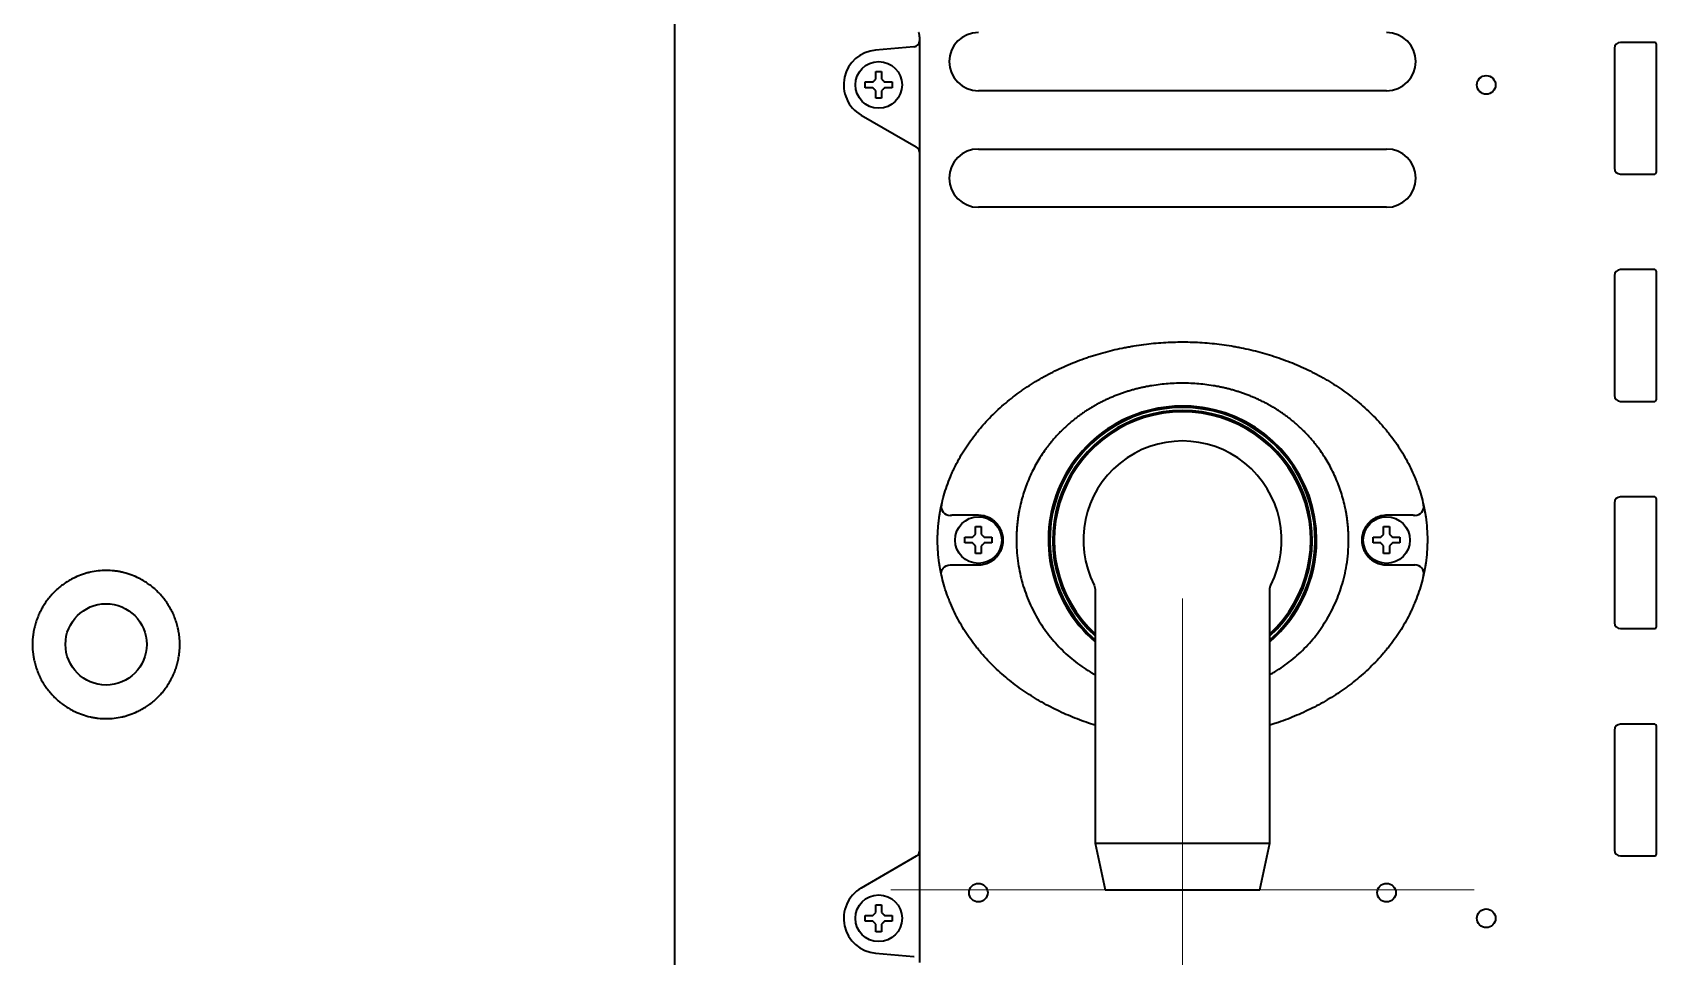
# Model space of a CAD drawing. Extents: x 6336 to 10269, y -393 to 2899.
# Drawn here: x 8605.8 to 8884.4, y 2510.2 to 2668.7 of the extents above; entities that cross this region are included whole.
import ezdxf

# ---------------------------------------------------------------- set-up
doc = ezdxf.new("R2010")
doc.units = 0
doc.header["$LTSCALE"] = 5
doc.layers.get('0').update_dxf_attribs({"linetype": 'CONTINUOUS', "lineweight": 0})
doc.layers.add('1', color=7, linetype='CONTINUOUS', true_color=0xffffff)

msp = doc.modelspace()

# ---------------------------------------------------------------- linework, layer by layer
at = {"color": 6}
for p, q in [((8803.07, 2571.63), (8803.07, 2471.63)), ((8753.07, 2521.63), (8853.07, 2521.63))]:
    msp.add_line(p, q, dxfattribs=at)
at = {"layer": '1', "color": 7, "linetype": 'Continuous', "lineweight": 35}
for p, q in [((8715.97, 2684.06), (8715.97, 2424.44)), ((8756.99, 2666.28), (8750.45, 2665.7)), ((8757.06, 2666.28), (8756.99, 2666.28)), ((8757.97, 2667.96), (8757.97, 2667.28)), ((8757.97, 2667.28), (8757.97, 2665.27)), ((8877.17, 2666.03), (8877.17, 2645.43)), ((8884.07, 2667.03), (8878.17, 2667.03)), ((8884.37, 2644.73), (8884.37, 2666.73)), ((8757.97, 2665.27), (8757.97, 2650.47)), ((8748.67, 2659.73), (8748.67, 2660.23)), ((8753.27, 2660.23), (8753.27, 2659.73)), ((8748.67, 2659.23), (8748.67, 2659.73)), ((8753.27, 2659.73), (8753.27, 2659.23)), ((8838.07, 2658.73), (8768.07, 2658.73)), ((8747.97, 2654.53), (8757.4, 2649.09)), ((8757.4, 2649.09), (8757.47, 2649.05)), ((8757.97, 2650.47), (8757.97, 2648.18)), ((8757.97, 2648.18), (8757.97, 2528.27)), ((8768.07, 2648.73), (8838.07, 2648.73)), ((8878.17, 2644.43), (8884.07, 2644.43)), ((8838.07, 2638.73), (8768.07, 2638.73)), ((8877.17, 2627.03), (8877.17, 2606.43)), ((8884.07, 2628.03), (8878.17, 2628.03)), ((8884.37, 2605.73), (8884.37, 2627.73)), ((8878.17, 2605.43), (8884.07, 2605.43)), ((8877.17, 2588.03), (8877.17, 2567.43)), ((8884.07, 2589.03), (8878.17, 2589.03)), ((8884.37, 2566.73), (8884.37, 2588.73)), ((8765.77, 2581.63), (8765.77, 2582.13)), ((8770.37, 2582.13), (8770.37, 2581.63)), ((8835.77, 2581.63), (8835.77, 2582.13)), ((8840.37, 2582.13), (8840.37, 2581.63)), ((8765.77, 2581.13), (8765.77, 2581.63)), ((8770.37, 2581.63), (8770.37, 2581.13)), ((8835.77, 2581.13), (8835.77, 2581.63)), ((8840.37, 2581.63), (8840.37, 2581.13)), ((8787.94, 2573.88), (8788.07, 2573.19)), ((8818.23, 2573.94), (8818.21, 2573.88)), ((8788.07, 2573.19), (8788.07, 2529.63)), ((8818.07, 2529.63), (8818.07, 2573.26)), ((8878.17, 2566.43), (8884.07, 2566.43)), ((8877.17, 2549.03), (8877.17, 2528.43)), ((8884.07, 2550.03), (8878.17, 2550.03)), ((8884.37, 2527.73), (8884.37, 2549.73)), ((8788.07, 2529.63), (8789.82, 2521.63)), ((8788.07, 2529.63), (8803.07, 2529.63)), ((8803.07, 2529.63), (8818.07, 2529.63)), ((8816.32, 2521.63), (8818.07, 2529.63)), ((8757.4, 2527.37), (8747.97, 2521.92)), ((8757.47, 2527.41), (8757.4, 2527.37)), ((8757.97, 2528.27), (8757.97, 2525.98)), ((8878.17, 2527.43), (8884.07, 2527.43)), ((8757.97, 2525.98), (8757.97, 2511.18)), ((8789.82, 2521.63), (8803.07, 2521.63)), ((8803.07, 2521.63), (8816.32, 2521.63)), ((8748.67, 2516.73), (8748.67, 2517.23)), ((8748.67, 2516.23), (8748.67, 2516.73)), ((8753.27, 2517.23), (8753.27, 2516.73)), ((8753.27, 2516.73), (8753.27, 2516.23)), ((8750.45, 2510.75), (8756.99, 2510.18)), ((8756.99, 2510.18), (8757.06, 2510.17)), ((8757.97, 2511.18), (8757.97, 2509.17))]:
    msp.add_line(p, q, dxfattribs=at)
for centre, radius in [((8750.97, 2659.73), 4), ((8855.17, 2659.73), 1.6), ((8768.07, 2581.63), 4), ((8838.07, 2581.63), 4), ((8618.47, 2563.73), 6.97), ((8750.97, 2516.73), 4), ((8768.07, 2521.13), 1.6), ((8838.07, 2521.13), 1.6), ((8855.17, 2516.73), 1.6)]:
    msp.add_circle(centre, radius, dxfattribs=at)
for centre, radius, start, end in [((8768.07, 2663.73), 5, 90, 270), ((8838.07, 2663.73), 5, 270, 90), ((8750.97, 2659.73), 6, 95, 240), ((8756.97, 2667.28), 1, 275, 0), ((8878.17, 2666.03), 1, 90, 180), ((8884.07, 2666.73), 0.3, 0, 90), ((8756.97, 2648.18), 1, 0, 60), ((8768.07, 2643.73), 5, 90, 270), ((8838.07, 2643.73), 5, 270, 90), ((8878.17, 2645.43), 1, 180, 270), ((8884.07, 2644.73), 0.3, 270, 0), ((8878.17, 2627.03), 1, 90, 180), ((8884.07, 2627.73), 0.3, 0, 90), ((8803.07, 2581.63), 23, 0, 229.2919), ((8803.07, 2581.63), 22.75, 311.2537, 228.7462), ((8878.17, 2606.43), 1, 180, 270), ((8884.07, 2605.73), 0.3, 270, 0), ((8803.07, 2581.63), 22.25, 90, 227.6156), ((8803.07, 2581.63), 22, 312.9883, 227.0118), ((8803.07, 2581.63), 22.25, 312.3844, 90), ((8803.07, 2581.63), 17, 332.905, 207.0951), ((8878.17, 2588.03), 1, 90, 180), ((8884.07, 2588.73), 0.3, 0, 90), ((8803.07, 2581.63), 23, 310.7025, 0), ((8878.17, 2567.43), 1, 180, 270), ((8884.07, 2566.73), 0.3, 270, 0), ((8878.17, 2549.03), 1, 90, 180), ((8884.07, 2549.73), 0.3, 0, 90), ((8756.97, 2528.27), 1, 300, 0), ((8878.17, 2528.43), 1, 180, 270), ((8884.07, 2527.73), 0.3, 270, 0), ((8750.97, 2516.73), 6, 120, 265)]:
    msp.add_arc(centre, radius, start, end, dxfattribs=at)
at = {"layer": '1', "color": 51, "linetype": 'Continuous', "lineweight": 13}
msp.add_arc((8731.47, 2583.73), 15.56, 174.9236, 185.0764, dxfattribs=at)
at = {"layer": '1', "color": 7, "linetype": 'Continuous', "lineweight": 35}
for centre, major_axis, start_param, end_param in [((8763.2, 2587.3), (1.46, -0.32), 3.141593, 4.921712), ((8842.95, 2587.3), (-1.46, -0.32), 1.361474, 3.141593), ((8842.95, 2575.95), (-1.46, 0.32), 3.141593, 4.921712)]:
    msp.add_ellipse(centre, major_axis=major_axis, ratio=0.959106, start_param=start_param, end_param=end_param, dxfattribs=at)
at = {"layer": '1', "color": 7, "linetype": 'Continuous', "lineweight": 35, "extrusion": (0, 0, -1)}
msp.add_ellipse((8763.2, 2575.95), major_axis=(1.46, 0.32), ratio=0.959106, start_param=3.141593, end_param=4.921712, dxfattribs=at)
at = {"layer": '1', "color": 7, "linetype": 'Continuous', "lineweight": 35}
for points, degree in [([(8757.96, 2667.97), (8757.98, 2668.39), (8757.86, 2668.72)], 2), ([(8749.97, 2660.23), (8750, 2660.25), (8750.04, 2660.3), (8750.12, 2660.37), (8750.19, 2660.44), (8750.26, 2660.51), (8750.33, 2660.58), (8750.4, 2660.65), (8750.45, 2660.7), (8750.47, 2660.73)], 3), ([(8750.47, 2660.73), (8750.47, 2660.78), (8750.47, 2660.89), (8750.47, 2661.05), (8750.47, 2661.21), (8750.47, 2661.36), (8750.47, 2661.52), (8750.47, 2661.67), (8750.47, 2661.84), (8750.47, 2661.96), (8750.47, 2662.03)], 3), ([(8750.47, 2662.03), (8750.64, 2662.03), (8750.97, 2662.03), (8751.31, 2662.03), (8751.47, 2662.03)], 3), ([(8751.47, 2660.73), (8751.5, 2660.7), (8751.55, 2660.65), (8751.62, 2660.58), (8751.7, 2660.5), (8751.77, 2660.43), (8751.83, 2660.36), (8751.9, 2660.3), (8751.95, 2660.25), (8751.97, 2660.23)], 3), ([(8751.97, 2660.23), (8752.03, 2660.23), (8752.14, 2660.23), (8752.3, 2660.23), (8752.46, 2660.23), (8752.61, 2660.23), (8752.76, 2660.23), (8752.92, 2660.23), (8753.09, 2660.23), (8753.21, 2660.23), (8753.27, 2660.23)], 3), ([(8749.97, 2659.23), (8749.92, 2659.23), (8749.81, 2659.23), (8749.65, 2659.23), (8749.49, 2659.23), (8749.33, 2659.23), (8749.18, 2659.23), (8749.03, 2659.23), (8748.86, 2659.23), (8748.74, 2659.23), (8748.67, 2659.23)], 3), ([(8750.47, 2658.73), (8750.45, 2658.75), (8750.4, 2658.8), (8750.32, 2658.88), (8750.25, 2658.95), (8750.18, 2659.02), (8750.11, 2659.09), (8750.04, 2659.16), (8750, 2659.2), (8749.97, 2659.23)], 3), ([(8751.47, 2657.43), (8751.31, 2657.43), (8750.97, 2657.43), (8750.64, 2657.43), (8750.47, 2657.43)], 3), ([(8751.97, 2659.23), (8751.95, 2659.2), (8751.9, 2659.15), (8751.83, 2659.08), (8751.76, 2659.01), (8751.69, 2658.94), (8751.62, 2658.87), (8751.54, 2658.8), (8751.5, 2658.75), (8751.47, 2658.73)], 3), ([(8751.47, 2658.73), (8751.47, 2658.67), (8751.47, 2658.56), (8751.47, 2658.4), (8751.47, 2658.24), (8751.47, 2658.09), (8751.47, 2657.94), (8751.47, 2657.78), (8751.47, 2657.61), (8751.47, 2657.49), (8751.47, 2657.43)], 3), ([(8763.65, 2585.88), (8763.58, 2585.88), (8763.51, 2585.88), (8763.44, 2585.87)], 3), ([(8768.07, 2585.88), (8766.6, 2585.88), (8765.12, 2585.88), (8763.65, 2585.88)], 3), ([(8842.5, 2585.88), (8841.02, 2585.88), (8839.55, 2585.88), (8838.07, 2585.88)], 3), ([(8842.71, 2585.87), (8842.64, 2585.88), (8842.57, 2585.88), (8842.5, 2585.88)], 3), ([(8767.07, 2582.13), (8767.1, 2582.15), (8767.14, 2582.2), (8767.22, 2582.27), (8767.29, 2582.34), (8767.36, 2582.41), (8767.43, 2582.48), (8767.5, 2582.55), (8767.55, 2582.6), (8767.57, 2582.63)], 3), ([(8767.57, 2582.63), (8767.57, 2582.68), (8767.57, 2582.79), (8767.57, 2582.95), (8767.57, 2583.11), (8767.57, 2583.26), (8767.57, 2583.42), (8767.57, 2583.57), (8767.57, 2583.74), (8767.57, 2583.86), (8767.57, 2583.93)], 3), ([(8767.57, 2583.93), (8767.74, 2583.93), (8768.07, 2583.93), (8768.41, 2583.93), (8768.57, 2583.93)], 3), ([(8768.57, 2582.63), (8768.6, 2582.6), (8768.65, 2582.55), (8768.72, 2582.48), (8768.8, 2582.4), (8768.87, 2582.33), (8768.93, 2582.26), (8769, 2582.2), (8769.05, 2582.15), (8769.07, 2582.13)], 3), ([(8769.07, 2582.13), (8769.13, 2582.13), (8769.24, 2582.13), (8769.4, 2582.13), (8769.56, 2582.13), (8769.71, 2582.13), (8769.86, 2582.13), (8770.02, 2582.13), (8770.19, 2582.13), (8770.31, 2582.13), (8770.37, 2582.13)], 3), ([(8837.07, 2582.13), (8837.1, 2582.15), (8837.14, 2582.2), (8837.22, 2582.27), (8837.29, 2582.34), (8837.36, 2582.41), (8837.43, 2582.48), (8837.5, 2582.55), (8837.55, 2582.6), (8837.57, 2582.63)], 3), ([(8837.57, 2582.63), (8837.57, 2582.68), (8837.57, 2582.79), (8837.57, 2582.95), (8837.57, 2583.11), (8837.57, 2583.26), (8837.57, 2583.42), (8837.57, 2583.57), (8837.57, 2583.74), (8837.57, 2583.86), (8837.57, 2583.93)], 3), ([(8837.57, 2583.93), (8837.74, 2583.93), (8838.07, 2583.93), (8838.41, 2583.93), (8838.57, 2583.93)], 3), ([(8838.57, 2582.63), (8838.6, 2582.6), (8838.65, 2582.55), (8838.72, 2582.48), (8838.8, 2582.4), (8838.87, 2582.33), (8838.93, 2582.26), (8839, 2582.2), (8839.05, 2582.15), (8839.07, 2582.13)], 3), ([(8839.07, 2582.13), (8839.13, 2582.13), (8839.24, 2582.13), (8839.4, 2582.13), (8839.56, 2582.13), (8839.71, 2582.13), (8839.86, 2582.13), (8840.02, 2582.13), (8840.19, 2582.13), (8840.31, 2582.13), (8840.37, 2582.13)], 3), ([(8767.07, 2581.13), (8767.02, 2581.13), (8766.91, 2581.13), (8766.75, 2581.13), (8766.59, 2581.13), (8766.43, 2581.13), (8766.28, 2581.13), (8766.13, 2581.13), (8765.96, 2581.13), (8765.84, 2581.13), (8765.77, 2581.13)], 3), ([(8767.57, 2580.63), (8767.55, 2580.65), (8767.5, 2580.7), (8767.42, 2580.78), (8767.35, 2580.85), (8767.28, 2580.92), (8767.21, 2580.99), (8767.14, 2581.06), (8767.1, 2581.1), (8767.07, 2581.13)], 3), ([(8768.57, 2579.33), (8768.41, 2579.33), (8768.07, 2579.33), (8767.74, 2579.33), (8767.57, 2579.33)], 3), ([(8769.07, 2581.13), (8769.05, 2581.1), (8769, 2581.05), (8768.93, 2580.98), (8768.86, 2580.91), (8768.79, 2580.84), (8768.72, 2580.77), (8768.64, 2580.7), (8768.6, 2580.65), (8768.57, 2580.63)], 3), ([(8768.57, 2580.63), (8768.57, 2580.57), (8768.57, 2580.46), (8768.57, 2580.3), (8768.57, 2580.14), (8768.57, 2579.99), (8768.57, 2579.84), (8768.57, 2579.68), (8768.57, 2579.51), (8768.57, 2579.39), (8768.57, 2579.33)], 3), ([(8837.07, 2581.13), (8837.02, 2581.13), (8836.91, 2581.13), (8836.75, 2581.13), (8836.59, 2581.13), (8836.43, 2581.13), (8836.28, 2581.13), (8836.13, 2581.13), (8835.96, 2581.13), (8835.84, 2581.13), (8835.77, 2581.13)], 3), ([(8837.57, 2580.63), (8837.55, 2580.65), (8837.5, 2580.7), (8837.42, 2580.78), (8837.35, 2580.85), (8837.28, 2580.92), (8837.21, 2580.99), (8837.14, 2581.06), (8837.1, 2581.1), (8837.07, 2581.13)], 3), ([(8838.57, 2579.33), (8838.41, 2579.33), (8838.07, 2579.33), (8837.74, 2579.33), (8837.57, 2579.33)], 3), ([(8839.07, 2581.13), (8839.05, 2581.1), (8839, 2581.05), (8838.93, 2580.98), (8838.86, 2580.91), (8838.79, 2580.84), (8838.72, 2580.77), (8838.64, 2580.7), (8838.6, 2580.65), (8838.57, 2580.63)], 3), ([(8838.57, 2580.63), (8838.57, 2580.57), (8838.57, 2580.46), (8838.57, 2580.3), (8838.57, 2580.14), (8838.57, 2579.99), (8838.57, 2579.84), (8838.57, 2579.68), (8838.57, 2579.51), (8838.57, 2579.39), (8838.57, 2579.33)], 3), ([(8763.44, 2577.38), (8763.51, 2577.38), (8763.58, 2577.38), (8763.65, 2577.38)], 3), ([(8763.65, 2577.38), (8765.12, 2577.38), (8766.6, 2577.38), (8768.07, 2577.38)], 3), ([(8838.07, 2577.38), (8839.55, 2577.38), (8841.02, 2577.38), (8842.5, 2577.38)], 3), ([(8842.5, 2577.38), (8842.57, 2577.38), (8842.64, 2577.38), (8842.71, 2577.38)], 3), ([(8750.47, 2517.73), (8750.47, 2517.78), (8750.47, 2517.89), (8750.47, 2518.05), (8750.47, 2518.21), (8750.47, 2518.36), (8750.47, 2518.52), (8750.47, 2518.67), (8750.47, 2518.84), (8750.47, 2518.96), (8750.47, 2519.03)], 3), ([(8750.47, 2519.03), (8750.64, 2519.03), (8750.97, 2519.03), (8751.31, 2519.03), (8751.47, 2519.03)], 3), ([(8749.97, 2516.23), (8749.92, 2516.23), (8749.81, 2516.23), (8749.65, 2516.23), (8749.49, 2516.23), (8749.33, 2516.23), (8749.18, 2516.23), (8749.03, 2516.23), (8748.86, 2516.23), (8748.74, 2516.23), (8748.67, 2516.23)], 3), ([(8749.97, 2517.23), (8750, 2517.25), (8750.04, 2517.3), (8750.12, 2517.37), (8750.19, 2517.44), (8750.26, 2517.51), (8750.33, 2517.58), (8750.4, 2517.65), (8750.45, 2517.7), (8750.47, 2517.73)], 3), ([(8750.47, 2515.73), (8750.45, 2515.75), (8750.4, 2515.8), (8750.32, 2515.88), (8750.25, 2515.95), (8750.18, 2516.02), (8750.11, 2516.09), (8750.04, 2516.16), (8750, 2516.2), (8749.97, 2516.23)], 3), ([(8751.47, 2517.73), (8751.5, 2517.7), (8751.55, 2517.65), (8751.62, 2517.58), (8751.7, 2517.5), (8751.77, 2517.43), (8751.83, 2517.36), (8751.9, 2517.3), (8751.95, 2517.25), (8751.97, 2517.23)], 3), ([(8751.97, 2516.23), (8751.95, 2516.2), (8751.9, 2516.15), (8751.83, 2516.08), (8751.76, 2516.01), (8751.69, 2515.94), (8751.62, 2515.87), (8751.54, 2515.8), (8751.5, 2515.75), (8751.47, 2515.73)], 3), ([(8751.47, 2515.73), (8751.47, 2515.67), (8751.47, 2515.56), (8751.47, 2515.4), (8751.47, 2515.24), (8751.47, 2515.09), (8751.47, 2514.94), (8751.47, 2514.78), (8751.47, 2514.61), (8751.47, 2514.49), (8751.47, 2514.43)], 3), ([(8751.97, 2517.23), (8752.03, 2517.23), (8752.14, 2517.23), (8752.3, 2517.23), (8752.46, 2517.23), (8752.61, 2517.23), (8752.76, 2517.23), (8752.92, 2517.23), (8753.09, 2517.23), (8753.21, 2517.23), (8753.27, 2517.23)], 3), ([(8751.47, 2514.43), (8751.31, 2514.43), (8750.97, 2514.43), (8750.64, 2514.43), (8750.47, 2514.43)], 3)]:
    msp.add_open_spline(points, degree=degree, dxfattribs=at)
for points, degree, knots in [([(8748.67, 2660.23), (8748.88, 2660.23), (8749.09, 2660.23), (8749.41, 2660.23), (8749.52, 2660.23), (8749.74, 2660.23), (8749.86, 2660.23), (8749.97, 2660.23)], 3, [0, 0, 0, 0, 0.5, 0.5, 0.75, 0.75, 1, 1, 1, 1]), ([(8751.47, 2662.03), (8751.47, 2661.82), (8751.47, 2661.61), (8751.47, 2661.29), (8751.47, 2661.18), (8751.47, 2660.95), (8751.47, 2660.84), (8751.47, 2660.73)], 3, [0, 0, 0, 0, 0.5, 0.5, 0.75, 0.75, 1, 1, 1, 1]), ([(8750.47, 2657.43), (8750.47, 2657.63), (8750.47, 2657.84), (8750.47, 2658.16), (8750.47, 2658.27), (8750.47, 2658.5), (8750.47, 2658.61), (8750.47, 2658.73)], 3, [0, 0, 0, 0, 0.5, 0.5, 0.75, 0.75, 1, 1, 1, 1]), ([(8753.27, 2659.23), (8753.07, 2659.23), (8752.86, 2659.23), (8752.54, 2659.23), (8752.43, 2659.23), (8752.2, 2659.23), (8752.09, 2659.23), (8751.97, 2659.23)], 3, [0, 0, 0, 0, 0.5, 0.5, 0.75, 0.75, 1, 1, 1, 1]), ([(8761.73, 2587.62), (8761.86, 2588.17), (8761.99, 2588.72), (8762.3, 2589.81), (8762.64, 2590.88), (8763.05, 2591.94), (8763.32, 2592.59), (8763.37, 2592.72), (8763.48, 2592.98), (8763.65, 2593.37), (8763.83, 2593.75), (8764.2, 2594.51), (8764.46, 2595.01), (8765, 2595.99), (8765.28, 2596.47), (8765.87, 2597.42), (8766.18, 2597.88), (8766.82, 2598.8), (8767.16, 2599.26), (8767.67, 2599.92), (8767.85, 2600.14), (8768.12, 2600.47), (8768.21, 2600.58), (8768.39, 2600.8), (8768.84, 2601.33), (8769.31, 2601.86), (8770.08, 2602.67), (8770.87, 2603.47), (8772.1, 2604.61), (8772.96, 2605.33), (8773.83, 2606.04), (8774.27, 2606.38), (8774.95, 2606.88), (8775.18, 2607.04), (8775.52, 2607.29), (8775.64, 2607.37), (8775.87, 2607.53), (8775.99, 2607.61), (8776.57, 2608), (8777.04, 2608.31), (8778.47, 2609.2), (8779.45, 2609.75), (8781.43, 2610.78), (8782.44, 2611.26), (8784.5, 2612.14), (8785.55, 2612.54), (8786.74, 2612.95), (8786.88, 2613), (8787.15, 2613.09), (8787.28, 2613.13), (8787.68, 2613.26), (8787.95, 2613.35), (8788.76, 2613.59), (8789.3, 2613.75), (8790.93, 2614.19), (8792.02, 2614.44), (8793.4, 2614.71), (8793.82, 2614.79), (8794.24, 2614.86), (8794.51, 2614.91), (8794.65, 2614.93), (8795.35, 2615.05), (8795.9, 2615.13), (8797.57, 2615.34), (8798.68, 2615.45), (8800.91, 2615.59), (8802.02, 2615.63), (8804.24, 2615.62), (8805.35, 2615.59), (8807.58, 2615.44), (8808.69, 2615.33), (8810.36, 2615.11), (8810.91, 2615.03), (8811.61, 2614.91), (8811.75, 2614.89), (8812.02, 2614.84), (8812.44, 2614.77), (8812.85, 2614.69), (8814.23, 2614.42), (8815.32, 2614.16), (8816.93, 2613.72), (8817.47, 2613.57), (8818.53, 2613.24), (8819.06, 2613.07), (8820.63, 2612.53), (8821.66, 2612.13), (8823.71, 2611.25), (8824.71, 2610.78), (8826.2, 2610.01), (8826.7, 2609.74), (8827.43, 2609.32), (8827.67, 2609.18), (8828.04, 2608.97), (8828.16, 2608.89), (8828.4, 2608.75), (8829, 2608.38), (8829.59, 2608), (8830.52, 2607.37), (8830.98, 2607.04), (8831.87, 2606.38), (8832.32, 2606.04), (8833.18, 2605.33), (8834.04, 2604.61), (8834.86, 2603.86), (8835.66, 2603.08), (8836.06, 2602.68), (8836.83, 2601.86), (8837.2, 2601.44), (8837.66, 2600.91), (8837.75, 2600.8), (8837.94, 2600.58), (8838.21, 2600.26), (8838.47, 2599.93), (8838.99, 2599.26), (8839.32, 2598.81), (8839.96, 2597.89), (8840.27, 2597.42), (8840.86, 2596.47), (8841.14, 2595.99), (8841.69, 2595.01), (8841.94, 2594.52), (8842.43, 2593.51), (8842.66, 2592.99), (8842.93, 2592.34), (8842.99, 2592.21), (8843.09, 2591.95), (8843.14, 2591.82), (8843.29, 2591.42), (8843.39, 2591.15), (8843.67, 2590.35), (8843.84, 2589.81), (8844.15, 2588.72), (8844.29, 2588.18), (8844.41, 2587.62)], 3, [0, 0, 0, 0, 0.015625, 0.015625, 0.03125, 0.046875, 0.046875, 0.050781, 0.050781, 0.054687, 0.0625, 0.0625, 0.078125, 0.078125, 0.09375, 0.09375, 0.109375, 0.109375, 0.125, 0.125, 0.132812, 0.132812, 0.136719, 0.136719, 0.140625, 0.15625, 0.15625, 0.171875, 0.1875, 0.203125, 0.203125, 0.21875, 0.21875, 0.226562, 0.226562, 0.230469, 0.230469, 0.234375, 0.234375, 0.25, 0.25, 0.28125, 0.28125, 0.3125, 0.3125, 0.34375, 0.34375, 0.347656, 0.347656, 0.351562, 0.351562, 0.359375, 0.359375, 0.375, 0.375, 0.40625, 0.40625, 0.414062, 0.417969, 0.417969, 0.421875, 0.421875, 0.4375, 0.4375, 0.46875, 0.46875, 0.5, 0.5, 0.53125, 0.53125, 0.5625, 0.5625, 0.578125, 0.578125, 0.582031, 0.582031, 0.585937, 0.59375, 0.59375, 0.625, 0.625, 0.640625, 0.640625, 0.65625, 0.65625, 0.6875, 0.6875, 0.71875, 0.71875, 0.734375, 0.734375, 0.742187, 0.742187, 0.746094, 0.746094, 0.75, 0.765625, 0.765625, 0.78125, 0.78125, 0.796875, 0.796875, 0.8125, 0.828125, 0.828125, 0.84375, 0.84375, 0.859375, 0.859375, 0.863281, 0.863281, 0.867187, 0.875, 0.875, 0.890625, 0.890625, 0.90625, 0.90625, 0.921875, 0.921875, 0.9375, 0.9375, 0.953125, 0.953125, 0.957031, 0.957031, 0.960937, 0.960937, 0.96875, 0.96875, 0.984375, 0.984375, 1, 1, 1, 1]), ([(8831.56, 2581.63), (8831.56, 2587.23), (8827.1, 2597.42), (8823.01, 2601.16), (8819.03, 2604.8), (8813.75, 2606.71), (8808.67, 2608.54), (8797.48, 2608.54), (8792.4, 2606.71), (8787.12, 2604.81), (8783.14, 2601.16), (8779.05, 2597.43), (8774.59, 2587.23), (8774.59, 2581.63)], 2, [0, 0, 0, 0.125, 0.25, 0.25, 0.375, 0.375, 0.5, 0.625, 0.625, 0.75, 0.75, 0.875, 1, 1, 1]), ([(8761.36, 2585.59), (8761.38, 2585.7), (8761.41, 2585.93), (8761.45, 2586.14), (8761.47, 2586.27), (8761.47, 2586.3), (8761.48, 2586.35), (8761.5, 2586.43), (8761.51, 2586.51), (8761.54, 2586.66), (8761.55, 2586.75), (8761.58, 2586.86), (8761.58, 2586.89), (8761.59, 2586.93), (8761.59, 2586.95), (8761.61, 2587.02), (8761.62, 2587.1), (8761.64, 2587.18), (8761.65, 2587.23), (8761.65, 2587.25), (8761.66, 2587.29), (8761.67, 2587.3), (8761.68, 2587.39), (8761.7, 2587.45), (8761.71, 2587.52), (8761.72, 2587.54), (8761.72, 2587.58), (8761.73, 2587.59), (8761.73, 2587.61), (8761.73, 2587.61), (8761.73, 2587.62)], 3, [0, 0, 0, 0, 0.125, 0.25, 0.25, 0.28125, 0.28125, 0.3125, 0.375, 0.375, 0.5, 0.5, 0.53125, 0.53125, 0.5625, 0.5625, 0.625, 0.6875, 0.6875, 0.71875, 0.71875, 0.75, 0.75, 0.875, 0.875, 0.9375, 0.9375, 0.96875, 0.96875, 1, 1, 1, 1]), ([(8844.41, 2587.62), (8844.41, 2587.61), (8844.42, 2587.61), (8844.42, 2587.59), (8844.43, 2587.56), (8844.43, 2587.52), (8844.45, 2587.45), (8844.46, 2587.39), (8844.48, 2587.3), (8844.48, 2587.29), (8844.49, 2587.25), (8844.5, 2587.2), (8844.51, 2587.14), (8844.54, 2587.02), (8844.56, 2586.94), (8844.58, 2586.82), (8844.58, 2586.8), (8844.59, 2586.75), (8844.6, 2586.68), (8844.62, 2586.61), (8844.64, 2586.46), (8844.66, 2586.36), (8844.69, 2586.2), (8844.7, 2586.14), (8844.72, 2586.03), (8844.73, 2585.98), (8844.75, 2585.82), (8844.77, 2585.7), (8844.78, 2585.59)], 3, [0, 0, 0, 0, 0.03125, 0.03125, 0.0625, 0.125, 0.125, 0.25, 0.25, 0.28125, 0.28125, 0.3125, 0.375, 0.375, 0.5, 0.5, 0.53125, 0.53125, 0.5625, 0.625, 0.625, 0.75, 0.75, 0.8125, 0.8125, 0.875, 0.875, 1, 1, 1, 1]), ([(8761.07, 2581.63), (8761.07, 2581.65), (8761.07, 2581.67), (8761.07, 2581.71), (8761.07, 2581.77), (8761.07, 2581.92), (8761.08, 2582.21), (8761.09, 2582.79), (8761.14, 2583.61), (8761.2, 2584.27), (8761.27, 2584.93), (8761.31, 2585.26), (8761.36, 2585.59)], 3, [0, 0, 0, 0, 0.015625, 0.015625, 0.03125, 0.0625, 0.125, 0.25, 0.5, 0.75, 0.75, 1, 1, 1, 1]), ([(8763.44, 2585.87), (8763.42, 2585.87), (8763.39, 2585.87), (8763.35, 2585.87), (8763.33, 2585.87), (8763.3, 2585.87), (8763.29, 2585.87), (8763.26, 2585.87), (8763.25, 2585.87), (8763.24, 2585.87), (8763.23, 2585.87), (8763.23, 2585.87), (8763.22, 2585.86), (8763.21, 2585.86), (8763.21, 2585.86), (8763.2, 2585.86), (8763.2, 2585.86), (8763.2, 2585.86), (8763.2, 2585.86), (8763.2, 2585.86)], 3, [0, 0, 0, 0, 0.25, 0.25, 0.5, 0.5, 0.625, 0.625, 0.75, 0.75, 0.8125, 0.8125, 0.875, 0.875, 0.9375, 0.9375, 0.96875, 0.96875, 1, 1, 1, 1]), ([(8771.58, 2584.03), (8771.55, 2584.07), (8771.52, 2584.11), (8771.47, 2584.18), (8771.44, 2584.22), (8771.35, 2584.33), (8771.29, 2584.4), (8771.11, 2584.61), (8770.98, 2584.73), (8770.78, 2584.91), (8770.71, 2584.96), (8770.57, 2585.07), (8770.5, 2585.12), (8770.28, 2585.26), (8770.13, 2585.35), (8769.95, 2585.44), (8769.91, 2585.46), (8769.83, 2585.49), (8769.79, 2585.51), (8769.68, 2585.56), (8769.6, 2585.59), (8769.37, 2585.68), (8769.21, 2585.72), (8768.89, 2585.8), (8768.73, 2585.83), (8768.41, 2585.87), (8768.24, 2585.88), (8768.07, 2585.88)], 3, [0, 0, 0, 0, 0.03125, 0.03125, 0.0625, 0.0625, 0.125, 0.125, 0.25, 0.25, 0.3125, 0.3125, 0.375, 0.375, 0.5, 0.5, 0.53125, 0.53125, 0.5625, 0.5625, 0.625, 0.625, 0.75, 0.75, 0.875, 0.875, 1, 1, 1, 1]), ([(8838.07, 2585.88), (8837.99, 2585.88), (8837.91, 2585.87), (8837.74, 2585.86), (8837.66, 2585.86), (8837.41, 2585.83), (8837.25, 2585.8), (8836.93, 2585.72), (8836.77, 2585.68), (8836.46, 2585.56), (8836.31, 2585.5), (8836.12, 2585.4), (8836.08, 2585.38), (8836.01, 2585.34), (8835.9, 2585.28), (8835.79, 2585.21), (8835.68, 2585.14), (8835.64, 2585.11), (8835.57, 2585.06), (8835.47, 2584.99), (8835.37, 2584.9), (8835.17, 2584.73), (8835.04, 2584.61), (8834.85, 2584.4), (8834.79, 2584.33), (8834.68, 2584.18), (8834.62, 2584.11), (8834.57, 2584.03)], 3, [0, 0, 0, 0, 0.0625, 0.0625, 0.125, 0.125, 0.25, 0.25, 0.375, 0.375, 0.5, 0.5, 0.53125, 0.53125, 0.5625, 0.625, 0.625, 0.65625, 0.65625, 0.6875, 0.75, 0.75, 0.875, 0.875, 0.9375, 0.9375, 1, 1, 1, 1]), ([(8842.95, 2585.86), (8842.95, 2585.86), (8842.94, 2585.86), (8842.94, 2585.86), (8842.93, 2585.86), (8842.92, 2585.86), (8842.92, 2585.87), (8842.91, 2585.87), (8842.91, 2585.87), (8842.89, 2585.87), (8842.88, 2585.87), (8842.86, 2585.87), (8842.85, 2585.87), (8842.82, 2585.87), (8842.8, 2585.87), (8842.75, 2585.87), (8842.73, 2585.87), (8842.71, 2585.87)], 3, [0, 0, 0, 0, 0.0625, 0.0625, 0.125, 0.125, 0.1875, 0.1875, 0.25, 0.25, 0.375, 0.375, 0.5, 0.5, 0.75, 0.75, 1, 1, 1, 1]), ([(8844.78, 2585.59), (8844.88, 2584.94), (8844.95, 2584.28), (8845.05, 2582.95), (8845.07, 2582.29), (8845.07, 2581.63)], 3, [0, 0, 0, 0, 0.5, 0.5, 1, 1, 1, 1]), ([(8765.77, 2582.13), (8765.98, 2582.13), (8766.19, 2582.13), (8766.51, 2582.13), (8766.62, 2582.13), (8766.84, 2582.13), (8766.96, 2582.13), (8767.07, 2582.13)], 3, [0, 0, 0, 0, 0.5, 0.5, 0.75, 0.75, 1, 1, 1, 1]), ([(8768.57, 2583.93), (8768.57, 2583.72), (8768.57, 2583.51), (8768.57, 2583.19), (8768.57, 2583.08), (8768.57, 2582.85), (8768.57, 2582.74), (8768.57, 2582.63)], 3, [0, 0, 0, 0, 0.5, 0.5, 0.75, 0.75, 1, 1, 1, 1]), ([(8772.32, 2581.63), (8772.32, 2581.68), (8772.32, 2581.74), (8772.32, 2581.85), (8772.31, 2581.9), (8772.3, 2582.07), (8772.29, 2582.18), (8772.25, 2582.39), (8772.23, 2582.5), (8772.18, 2582.71), (8772.16, 2582.81), (8772.11, 2582.97), (8772.09, 2583.02), (8772.06, 2583.09), (8772.05, 2583.12), (8772.03, 2583.17), (8772.02, 2583.19), (8771.97, 2583.32), (8771.93, 2583.42), (8771.79, 2583.7), (8771.69, 2583.87), (8771.58, 2584.03)], 3, [0, 0, 0, 0, 0.0625, 0.0625, 0.125, 0.125, 0.25, 0.25, 0.375, 0.375, 0.5, 0.5, 0.5625, 0.5625, 0.59375, 0.59375, 0.625, 0.625, 0.75, 0.75, 1, 1, 1, 1]), ([(8834.57, 2584.03), (8834.54, 2583.99), (8834.51, 2583.95), (8834.46, 2583.86), (8834.43, 2583.82), (8834.36, 2583.69), (8834.31, 2583.6), (8834.22, 2583.42), (8834.17, 2583.32), (8834.09, 2583.12), (8834.06, 2583.02), (8834.01, 2582.87), (8833.99, 2582.82), (8833.96, 2582.71), (8833.95, 2582.66), (8833.91, 2582.5), (8833.89, 2582.39), (8833.86, 2582.17), (8833.83, 2581.96), (8833.82, 2581.74), (8833.82, 2581.63)], 3, [0, 0, 0, 0, 0.0625, 0.0625, 0.125, 0.125, 0.25, 0.25, 0.375, 0.375, 0.5, 0.5, 0.5625, 0.5625, 0.625, 0.625, 0.75, 0.75, 0.875, 1, 1, 1, 1]), ([(8835.77, 2582.13), (8835.98, 2582.13), (8836.19, 2582.13), (8836.51, 2582.13), (8836.62, 2582.13), (8836.84, 2582.13), (8836.96, 2582.13), (8837.07, 2582.13)], 3, [0, 0, 0, 0, 0.5, 0.5, 0.75, 0.75, 1, 1, 1, 1]), ([(8838.57, 2583.93), (8838.57, 2583.72), (8838.57, 2583.51), (8838.57, 2583.19), (8838.57, 2583.08), (8838.57, 2582.85), (8838.57, 2582.74), (8838.57, 2582.63)], 3, [0, 0, 0, 0, 0.5, 0.5, 0.75, 0.75, 1, 1, 1, 1]), ([(8761.36, 2577.66), (8761.27, 2578.32), (8761.19, 2578.98), (8761.13, 2579.8), (8761.12, 2579.97), (8761.1, 2580.3), (8761.1, 2580.47), (8761.08, 2580.96), (8761.07, 2581.29), (8761.07, 2581.63)], 3, [0, 0, 0, 0, 0.5, 0.5, 0.625, 0.625, 0.75, 0.75, 1, 1, 1, 1]), ([(8767.57, 2579.33), (8767.57, 2579.53), (8767.57, 2579.74), (8767.57, 2580.06), (8767.57, 2580.17), (8767.57, 2580.4), (8767.57, 2580.51), (8767.57, 2580.63)], 3, [0, 0, 0, 0, 0.5, 0.5, 0.75, 0.75, 1, 1, 1, 1]), ([(8768.07, 2577.38), (8768.16, 2577.38), (8768.24, 2577.38), (8768.41, 2577.39), (8768.49, 2577.4), (8768.73, 2577.42), (8768.9, 2577.45), (8769.22, 2577.53), (8769.37, 2577.58), (8769.68, 2577.69), (8769.84, 2577.76), (8770.03, 2577.85), (8770.06, 2577.87), (8770.14, 2577.91), (8770.25, 2577.97), (8770.36, 2578.04), (8770.47, 2578.11), (8770.5, 2578.14), (8770.57, 2578.19), (8770.68, 2578.27), (8770.78, 2578.35), (8770.98, 2578.52), (8771.11, 2578.65), (8771.29, 2578.85), (8771.35, 2578.92), (8771.47, 2579.07), (8771.53, 2579.15), (8771.58, 2579.23)], 3, [0, 0, 0, 0, 0.0625, 0.0625, 0.125, 0.125, 0.25, 0.25, 0.375, 0.375, 0.5, 0.5, 0.53125, 0.53125, 0.5625, 0.625, 0.625, 0.65625, 0.65625, 0.6875, 0.75, 0.75, 0.875, 0.875, 0.9375, 0.9375, 1, 1, 1, 1]), ([(8770.37, 2581.13), (8770.17, 2581.13), (8769.96, 2581.13), (8769.64, 2581.13), (8769.53, 2581.13), (8769.3, 2581.13), (8769.19, 2581.13), (8769.07, 2581.13)], 3, [0, 0, 0, 0, 0.5, 0.5, 0.75, 0.75, 1, 1, 1, 1]), ([(8771.58, 2579.23), (8771.61, 2579.27), (8771.63, 2579.31), (8771.69, 2579.39), (8771.71, 2579.43), (8771.79, 2579.56), (8771.84, 2579.65), (8771.93, 2579.84), (8771.97, 2579.93), (8772.05, 2580.13), (8772.09, 2580.23), (8772.14, 2580.38), (8772.15, 2580.44), (8772.18, 2580.54), (8772.2, 2580.6), (8772.23, 2580.76), (8772.26, 2580.86), (8772.29, 2581.08), (8772.31, 2581.3), (8772.32, 2581.52), (8772.32, 2581.63)], 3, [0, 0, 0, 0, 0.0625, 0.0625, 0.125, 0.125, 0.25, 0.25, 0.375, 0.375, 0.5, 0.5, 0.5625, 0.5625, 0.625, 0.625, 0.75, 0.75, 0.875, 1, 1, 1, 1]), ([(8774.59, 2581.62), (8774.59, 2581.2), (8774.61, 2580.16), (8774.75, 2578.53), (8775.02, 2576.74), (8775.4, 2575.01), (8775.89, 2573.32), (8776.48, 2571.68), (8777.18, 2570.08), (8777.99, 2568.54), (8778.89, 2567.05), (8779.89, 2565.64), (8780.98, 2564.29), (8782.15, 2563.01), (8783.4, 2561.82), (8784.73, 2560.72), (8786.14, 2559.7), (8787.26, 2558.99), (8787.9, 2558.62), (8788.05, 2558.54)], 3, [0, 0, 0, 0, 0.044831, 0.110517, 0.174341, 0.236973, 0.299121, 0.361181, 0.423203, 0.48514, 0.547038, 0.608955, 0.670902, 0.732897, 0.794969, 0.857121, 0.919399, 0.981998, 1, 1, 1, 1]), ([(8818.1, 2558.54), (8818.37, 2558.69), (8819.13, 2559.13), (8820.35, 2559.93), (8821.73, 2560.97), (8823.04, 2562.09), (8824.28, 2563.3), (8825.43, 2564.59), (8826.5, 2565.96), (8827.47, 2567.39), (8828.35, 2568.89), (8829.13, 2570.45), (8829.81, 2572.06), (8830.39, 2573.74), (8830.87, 2575.5), (8831.25, 2577.39), (8831.5, 2579.44), (8831.56, 2580.88), (8831.56, 2581.63)], 3, [0, 0, 0, 0, 0.033024, 0.095303, 0.157428, 0.2195, 0.281496, 0.34342, 0.405324, 0.467251, 0.529184, 0.591089, 0.653132, 0.715886, 0.780091, 0.84721, 0.920285, 1, 1, 1, 1]), ([(8833.82, 2581.63), (8833.82, 2581.57), (8833.82, 2581.52), (8833.83, 2581.41), (8833.83, 2581.35), (8833.84, 2581.19), (8833.86, 2581.08), (8833.89, 2580.86), (8833.91, 2580.75), (8833.96, 2580.54), (8833.99, 2580.44), (8834.04, 2580.29), (8834.06, 2580.23), (8834.08, 2580.16), (8834.09, 2580.13), (8834.11, 2580.08), (8834.12, 2580.06), (8834.17, 2579.93), (8834.22, 2579.84), (8834.36, 2579.56), (8834.46, 2579.38), (8834.57, 2579.23)], 3, [0, 0, 0, 0, 0.0625, 0.0625, 0.125, 0.125, 0.25, 0.25, 0.375, 0.375, 0.5, 0.5, 0.5625, 0.5625, 0.59375, 0.59375, 0.625, 0.625, 0.75, 0.75, 1, 1, 1, 1]), ([(8834.57, 2579.23), (8834.59, 2579.19), (8834.62, 2579.15), (8834.68, 2579.07), (8834.71, 2579.03), (8834.79, 2578.92), (8834.85, 2578.85), (8835.04, 2578.64), (8835.17, 2578.52), (8835.37, 2578.35), (8835.44, 2578.29), (8835.58, 2578.18), (8835.65, 2578.13), (8835.86, 2577.99), (8836.01, 2577.91), (8836.2, 2577.81), (8836.24, 2577.79), (8836.31, 2577.76), (8836.35, 2577.74), (8836.47, 2577.69), (8836.54, 2577.66), (8836.78, 2577.57), (8836.93, 2577.53), (8837.25, 2577.45), (8837.41, 2577.42), (8837.74, 2577.39), (8837.91, 2577.38), (8838.07, 2577.38)], 3, [0, 0, 0, 0, 0.03125, 0.03125, 0.0625, 0.0625, 0.125, 0.125, 0.25, 0.25, 0.3125, 0.3125, 0.375, 0.375, 0.5, 0.5, 0.53125, 0.53125, 0.5625, 0.5625, 0.625, 0.625, 0.75, 0.75, 0.875, 0.875, 1, 1, 1, 1]), ([(8837.57, 2579.33), (8837.57, 2579.53), (8837.57, 2579.74), (8837.57, 2580.06), (8837.57, 2580.17), (8837.57, 2580.4), (8837.57, 2580.51), (8837.57, 2580.63)], 3, [0, 0, 0, 0, 0.5, 0.5, 0.75, 0.75, 1, 1, 1, 1]), ([(8840.37, 2581.13), (8840.17, 2581.13), (8839.96, 2581.13), (8839.64, 2581.13), (8839.53, 2581.13), (8839.3, 2581.13), (8839.19, 2581.13), (8839.07, 2581.13)], 3, [0, 0, 0, 0, 0.5, 0.5, 0.75, 0.75, 1, 1, 1, 1]), ([(8845.07, 2581.63), (8845.07, 2581.54), (8845.07, 2581.46), (8845.07, 2581.29), (8845.07, 2581.05), (8845.05, 2580.47), (8845.02, 2579.97), (8844.95, 2578.98), (8844.88, 2578.32), (8844.78, 2577.66)], 3, [0, 0, 0, 0, 0.0625, 0.0625, 0.125, 0.25, 0.5, 0.5, 1, 1, 1, 1]), ([(8761.73, 2575.63), (8761.73, 2575.65), (8761.73, 2575.67), (8761.72, 2575.71), (8761.71, 2575.73), (8761.7, 2575.81), (8761.68, 2575.86), (8761.67, 2575.95), (8761.66, 2575.96), (8761.65, 2576), (8761.64, 2576.05), (8761.63, 2576.11), (8761.62, 2576.17), (8761.62, 2576.19), (8761.61, 2576.23), (8761.6, 2576.25), (8761.59, 2576.32), (8761.58, 2576.36), (8761.56, 2576.5), (8761.54, 2576.6), (8761.51, 2576.74), (8761.5, 2576.8), (8761.49, 2576.87), (8761.48, 2576.9), (8761.47, 2576.95), (8761.47, 2576.98), (8761.45, 2577.11), (8761.43, 2577.22), (8761.4, 2577.38), (8761.39, 2577.44), (8761.38, 2577.55), (8761.37, 2577.6), (8761.36, 2577.66)], 3, [0, 0, 0, 0, 0.0625, 0.0625, 0.125, 0.125, 0.25, 0.25, 0.28125, 0.28125, 0.3125, 0.375, 0.375, 0.40625, 0.40625, 0.4375, 0.4375, 0.5, 0.5, 0.625, 0.625, 0.6875, 0.6875, 0.71875, 0.71875, 0.75, 0.75, 0.875, 0.875, 0.9375, 0.9375, 1, 1, 1, 1]), ([(8763.2, 2577.4), (8763.2, 2577.39), (8763.2, 2577.39), (8763.21, 2577.39), (8763.21, 2577.39), (8763.22, 2577.39), (8763.23, 2577.39), (8763.23, 2577.39), (8763.24, 2577.39), (8763.25, 2577.38), (8763.26, 2577.38), (8763.29, 2577.38), (8763.3, 2577.38), (8763.33, 2577.38), (8763.35, 2577.38), (8763.39, 2577.38), (8763.42, 2577.38), (8763.44, 2577.38)], 3, [0, 0, 0, 0, 0.0625, 0.0625, 0.125, 0.125, 0.1875, 0.1875, 0.25, 0.25, 0.375, 0.375, 0.5, 0.5, 0.75, 0.75, 1, 1, 1, 1]), ([(8842.71, 2577.38), (8842.73, 2577.38), (8842.75, 2577.38), (8842.8, 2577.38), (8842.82, 2577.38), (8842.85, 2577.38), (8842.86, 2577.38), (8842.88, 2577.38), (8842.89, 2577.38), (8842.91, 2577.39), (8842.91, 2577.39), (8842.92, 2577.39), (8842.92, 2577.39), (8842.93, 2577.39), (8842.94, 2577.39), (8842.94, 2577.39), (8842.94, 2577.39), (8842.95, 2577.39), (8842.95, 2577.39), (8842.95, 2577.4)], 3, [0, 0, 0, 0, 0.25, 0.25, 0.5, 0.5, 0.625, 0.625, 0.75, 0.75, 0.8125, 0.8125, 0.875, 0.875, 0.9375, 0.9375, 0.96875, 0.96875, 1, 1, 1, 1]), ([(8844.78, 2577.66), (8844.77, 2577.55), (8844.73, 2577.33), (8844.7, 2577.11), (8844.68, 2576.98), (8844.67, 2576.95), (8844.66, 2576.9), (8844.65, 2576.82), (8844.64, 2576.75), (8844.61, 2576.6), (8844.59, 2576.5), (8844.57, 2576.39), (8844.56, 2576.36), (8844.56, 2576.32), (8844.55, 2576.3), (8844.54, 2576.23), (8844.52, 2576.15), (8844.51, 2576.07), (8844.49, 2576.02), (8844.49, 2576), (8844.48, 2575.96), (8844.48, 2575.95), (8844.46, 2575.86), (8844.45, 2575.81), (8844.43, 2575.73), (8844.43, 2575.71), (8844.42, 2575.68), (8844.42, 2575.67), (8844.42, 2575.65), (8844.41, 2575.64), (8844.41, 2575.63)], 3, [0, 0, 0, 0, 0.125, 0.25, 0.25, 0.28125, 0.28125, 0.3125, 0.375, 0.375, 0.5, 0.5, 0.53125, 0.53125, 0.5625, 0.5625, 0.625, 0.6875, 0.6875, 0.71875, 0.71875, 0.75, 0.75, 0.875, 0.875, 0.9375, 0.9375, 0.96875, 0.96875, 1, 1, 1, 1]), ([(8613.14, 2575.21), (8612.87, 2575.09), (8612.6, 2574.95), (8612.08, 2574.65), (8611.57, 2574.34), (8610.84, 2573.83), (8610.37, 2573.45), (8610.03, 2573.15), (8609.92, 2573.05), (8609.76, 2572.89), (8609.7, 2572.84), (8609.6, 2572.73), (8609.33, 2572.47), (8608.88, 2571.97), (8608.32, 2571.27), (8607.81, 2570.53), (8607.51, 2570.01), (8607.33, 2569.68), (8607.3, 2569.61), (8607.23, 2569.48), (8607.19, 2569.41), (8607.09, 2569.21), (8607.03, 2569.07), (8606.84, 2568.66), (8606.62, 2568.11), (8606.34, 2567.26), (8606.19, 2566.68), (8606.06, 2566.1), (8606.01, 2565.8), (8605.96, 2565.43), (8605.95, 2565.35), (8605.93, 2565.2), (8605.9, 2564.98), (8605.88, 2564.75), (8605.85, 2564.3), (8605.83, 2563.71), (8605.86, 2562.81), (8605.92, 2562.22), (8605.99, 2561.77), (8606.02, 2561.55), (8606.06, 2561.33), (8606.09, 2561.18), (8606.11, 2561.11), (8606.19, 2560.74), (8606.26, 2560.45), (8606.43, 2559.87), (8606.61, 2559.31), (8606.95, 2558.48), (8607.21, 2557.94), (8607.43, 2557.54), (8607.5, 2557.41), (8607.62, 2557.22), (8607.65, 2557.15), (8607.73, 2557.02), (8607.93, 2556.7), (8608.31, 2556.15), (8608.87, 2555.45), (8609.47, 2554.79), (8609.91, 2554.37), (8610.19, 2554.12), (8610.24, 2554.07), (8610.36, 2553.98), (8610.42, 2553.93), (8610.59, 2553.78), (8610.71, 2553.69), (8611.07, 2553.41), (8611.56, 2553.07), (8612.32, 2552.6), (8612.86, 2552.32), (8613.13, 2552.19)], 3, [0, 0, 0, 0, 0.03125, 0.03125, 0.0625, 0.09375, 0.125, 0.125, 0.140625, 0.140625, 0.148438, 0.148438, 0.15625, 0.1875, 0.21875, 0.25, 0.28125, 0.28125, 0.289063, 0.289063, 0.296875, 0.296875, 0.3125, 0.3125, 0.34375, 0.375, 0.40625, 0.40625, 0.4375, 0.4375, 0.445313, 0.445313, 0.453125, 0.46875, 0.46875, 0.5, 0.53125, 0.5625, 0.5625, 0.578125, 0.585938, 0.585938, 0.59375, 0.59375, 0.625, 0.625, 0.65625, 0.6875, 0.71875, 0.71875, 0.734375, 0.734375, 0.742188, 0.742188, 0.75, 0.78125, 0.8125, 0.84375, 0.875, 0.875, 0.882812, 0.882812, 0.890625, 0.890625, 0.90625, 0.90625, 0.9375, 0.96875, 1, 1, 1, 1]), ([(8623.81, 2575.21), (8623.39, 2575.41), (8622.54, 2575.76), (8621.66, 2576.01), (8621.15, 2576.12), (8621.09, 2576.13), (8620.98, 2576.16), (8620.81, 2576.19), (8620.64, 2576.22), (8620.3, 2576.28), (8620.08, 2576.31), (8619.39, 2576.38), (8618.93, 2576.41), (8618.01, 2576.41), (8617.1, 2576.36), (8616.19, 2576.21), (8615.69, 2576.1), (8615.63, 2576.08), (8615.52, 2576.06), (8615.35, 2576.01), (8615.18, 2575.97), (8614.85, 2575.88), (8614.63, 2575.81), (8613.98, 2575.58), (8613.56, 2575.41), (8613.14, 2575.21)], 3, [0, 0, 0, 0, 0.125, 0.25, 0.25, 0.265625, 0.265625, 0.28125, 0.3125, 0.3125, 0.375, 0.375, 0.5, 0.5, 0.625, 0.75, 0.75, 0.765625, 0.765625, 0.78125, 0.8125, 0.8125, 0.875, 0.875, 1, 1, 1, 1]), ([(8623.81, 2552.19), (8624.09, 2552.32), (8624.35, 2552.46), (8624.88, 2552.75), (8625.39, 2553.06), (8626.12, 2553.58), (8626.58, 2553.96), (8626.92, 2554.26), (8627.03, 2554.36), (8627.19, 2554.52), (8627.25, 2554.57), (8627.35, 2554.68), (8627.62, 2554.94), (8628.07, 2555.44), (8628.63, 2556.14), (8629.14, 2556.88), (8629.44, 2557.4), (8629.62, 2557.73), (8629.65, 2557.8), (8629.72, 2557.93), (8629.76, 2558), (8629.86, 2558.2), (8629.92, 2558.34), (8630.11, 2558.75), (8630.33, 2559.3), (8630.61, 2560.15), (8630.76, 2560.73), (8630.88, 2561.31), (8630.94, 2561.61), (8630.99, 2561.98), (8631, 2562.06), (8631.02, 2562.21), (8631.04, 2562.43), (8631.06, 2562.66), (8631.1, 2563.11), (8631.12, 2563.7), (8631.08, 2564.6), (8631.02, 2565.19), (8630.96, 2565.64), (8630.92, 2565.86), (8630.88, 2566.08), (8630.85, 2566.23), (8630.84, 2566.3), (8630.76, 2566.67), (8630.68, 2566.96), (8630.52, 2567.54), (8630.33, 2568.1), (8629.99, 2568.93), (8629.73, 2569.47), (8629.51, 2569.87), (8629.44, 2570), (8629.33, 2570.19), (8629.29, 2570.26), (8629.21, 2570.39), (8629.01, 2570.71), (8628.63, 2571.26), (8628.07, 2571.96), (8627.47, 2572.62), (8627.04, 2573.04), (8626.75, 2573.29), (8626.7, 2573.34), (8626.58, 2573.43), (8626.52, 2573.48), (8626.35, 2573.63), (8626.23, 2573.72), (8625.87, 2573.99), (8625.38, 2574.34), (8624.61, 2574.81), (8624.08, 2575.09), (8623.81, 2575.21)], 3, [0, 0, 0, 0, 0.03125, 0.03125, 0.0625, 0.09375, 0.125, 0.125, 0.140625, 0.140625, 0.148438, 0.148438, 0.15625, 0.1875, 0.21875, 0.25, 0.28125, 0.28125, 0.289063, 0.289063, 0.296875, 0.296875, 0.3125, 0.3125, 0.34375, 0.375, 0.40625, 0.40625, 0.4375, 0.4375, 0.445313, 0.445313, 0.453125, 0.46875, 0.46875, 0.5, 0.53125, 0.5625, 0.5625, 0.578125, 0.585938, 0.585938, 0.59375, 0.59375, 0.625, 0.625, 0.65625, 0.6875, 0.71875, 0.71875, 0.734375, 0.734375, 0.742188, 0.742188, 0.75, 0.78125, 0.8125, 0.84375, 0.875, 0.875, 0.882813, 0.882813, 0.890625, 0.890625, 0.90625, 0.90625, 0.9375, 0.96875, 1, 1, 1, 1]), ([(8788.05, 2549.88), (8787.55, 2550.03), (8787.06, 2550.19), (8785.52, 2550.72), (8784.48, 2551.12), (8782.44, 2552), (8781.43, 2552.47), (8779.94, 2553.25), (8779.45, 2553.51), (8778.72, 2553.93), (8778.47, 2554.07), (8778.11, 2554.29), (8777.99, 2554.36), (8777.75, 2554.51), (8777.15, 2554.87), (8776.56, 2555.26), (8775.63, 2555.89), (8775.17, 2556.21), (8774.27, 2556.88), (8773.83, 2557.22), (8772.96, 2557.92), (8772.11, 2558.64), (8771.29, 2559.4), (8770.48, 2560.17), (8770.09, 2560.57), (8769.32, 2561.39), (8768.94, 2561.81), (8768.48, 2562.34), (8768.39, 2562.45), (8768.21, 2562.67), (8767.94, 2563), (8767.68, 2563.33), (8767.16, 2563.99), (8766.83, 2564.45), (8766.19, 2565.36), (8765.88, 2565.83), (8765.28, 2566.78), (8765, 2567.26), (8764.46, 2568.24), (8764.2, 2568.73), (8763.72, 2569.75), (8763.48, 2570.26), (8763.21, 2570.91), (8763.16, 2571.04), (8763.06, 2571.3), (8763, 2571.44), (8762.85, 2571.83), (8762.76, 2572.1), (8762.48, 2572.9), (8762.31, 2573.44), (8762, 2574.53), (8761.86, 2575.08), (8761.73, 2575.63)], 3, [0, 0, 0, 0, 0.040767, 0.040767, 0.12797, 0.12797, 0.215173, 0.215173, 0.258775, 0.258775, 0.280576, 0.280576, 0.291476, 0.291476, 0.302376, 0.345978, 0.345978, 0.389579, 0.389579, 0.433181, 0.433181, 0.476782, 0.520384, 0.520384, 0.563985, 0.563985, 0.607587, 0.607587, 0.618487, 0.618487, 0.629387, 0.651188, 0.651188, 0.69479, 0.69479, 0.738391, 0.738391, 0.781993, 0.781993, 0.825594, 0.825594, 0.869196, 0.869196, 0.880096, 0.880096, 0.890996, 0.890996, 0.912797, 0.912797, 0.956399, 0.956399, 1, 1, 1, 1]), ([(8818.07, 2573.26), (8818.07, 2573.34), (8818.08, 2573.49), (8818.13, 2573.68), (8818.18, 2573.81), (8818.21, 2573.88), (8818.22, 2573.91), (8818.22, 2573.92), (8818.23, 2573.92), (8818.23, 2573.92), (8818.23, 2573.92), (8818.23, 2573.92), (8818.23, 2573.92)], 3, [0, 0, 0, 0, 0.334152, 0.60202, 0.785375, 0.885731, 0.906739, 0.917465, 0.926557, 0.939788, 0.96614, 1, 1, 1, 1]), ([(8844.41, 2575.63), (8844.29, 2575.08), (8844.15, 2574.53), (8843.84, 2573.45), (8843.5, 2572.37), (8843.1, 2571.32), (8842.83, 2570.66), (8842.77, 2570.53), (8842.66, 2570.27), (8842.49, 2569.89), (8842.31, 2569.5), (8841.95, 2568.74), (8841.69, 2568.25), (8841.15, 2567.27), (8840.86, 2566.78), (8840.27, 2565.83), (8839.96, 2565.37), (8839.32, 2564.45), (8838.99, 2564), (8838.47, 2563.33), (8838.3, 2563.11), (8838.03, 2562.78), (8837.94, 2562.67), (8837.76, 2562.46), (8837.3, 2561.92), (8836.83, 2561.4), (8836.06, 2560.58), (8835.27, 2559.78), (8834.04, 2558.64), (8833.19, 2557.92), (8832.32, 2557.22), (8831.87, 2556.87), (8831.2, 2556.37), (8830.97, 2556.21), (8830.62, 2555.96), (8830.51, 2555.88), (8830.28, 2555.72), (8830.16, 2555.64), (8829.58, 2555.25), (8829.1, 2554.94), (8827.67, 2554.05), (8826.7, 2553.5), (8824.71, 2552.47), (8823.7, 2552), (8821.65, 2551.12), (8820.6, 2550.71), (8819.4, 2550.3), (8819.27, 2550.26), (8819, 2550.17), (8818.87, 2550.12), (8818.51, 2550.01), (8818.3, 2549.94), (8818.08, 2549.87)], 3, [0, 0, 0, 0, 0.043655, 0.043655, 0.08731, 0.130964, 0.130964, 0.141878, 0.141878, 0.152792, 0.174619, 0.174619, 0.218274, 0.218274, 0.261929, 0.261929, 0.305583, 0.305583, 0.349238, 0.349238, 0.371066, 0.371066, 0.381979, 0.381979, 0.392893, 0.436548, 0.436548, 0.480203, 0.523857, 0.567512, 0.567512, 0.611167, 0.611167, 0.632994, 0.632994, 0.643908, 0.643908, 0.654822, 0.654822, 0.698476, 0.698476, 0.785786, 0.785786, 0.873096, 0.873096, 0.960405, 0.960405, 0.971319, 0.971319, 0.982232, 0.982232, 1, 1, 1, 1]), ([(8613.13, 2552.19), (8613.55, 2552), (8614.4, 2551.65), (8615.29, 2551.4), (8615.79, 2551.29), (8615.85, 2551.27), (8615.96, 2551.25), (8616.13, 2551.22), (8616.3, 2551.18), (8616.64, 2551.13), (8616.87, 2551.1), (8617.55, 2551.02), (8618.01, 2550.99), (8618.93, 2550.99), (8619.85, 2551.05), (8620.76, 2551.2), (8621.26, 2551.31), (8621.32, 2551.32), (8621.43, 2551.35), (8621.6, 2551.39), (8621.77, 2551.44), (8622.1, 2551.53), (8622.32, 2551.6), (8622.97, 2551.82), (8623.4, 2552), (8623.81, 2552.19)], 3, [0, 0, 0, 0, 0.125, 0.25, 0.25, 0.265625, 0.265625, 0.28125, 0.3125, 0.3125, 0.375, 0.375, 0.5, 0.5, 0.625, 0.75, 0.75, 0.765625, 0.765625, 0.78125, 0.8125, 0.8125, 0.875, 0.875, 1, 1, 1, 1]), ([(8751.47, 2519.03), (8751.47, 2518.82), (8751.47, 2518.61), (8751.47, 2518.29), (8751.47, 2518.18), (8751.47, 2517.95), (8751.47, 2517.84), (8751.47, 2517.73)], 3, [0, 0, 0, 0, 0.5, 0.5, 0.75, 0.75, 1, 1, 1, 1]), ([(8748.67, 2517.23), (8748.88, 2517.23), (8749.09, 2517.23), (8749.41, 2517.23), (8749.52, 2517.23), (8749.74, 2517.23), (8749.86, 2517.23), (8749.97, 2517.23)], 3, [0, 0, 0, 0, 0.5, 0.5, 0.75, 0.75, 1, 1, 1, 1]), ([(8750.47, 2514.43), (8750.47, 2514.63), (8750.47, 2514.84), (8750.47, 2515.16), (8750.47, 2515.27), (8750.47, 2515.5), (8750.47, 2515.61), (8750.47, 2515.73)], 3, [0, 0, 0, 0, 0.5, 0.5, 0.75, 0.75, 1, 1, 1, 1]), ([(8753.27, 2516.23), (8753.07, 2516.23), (8752.86, 2516.23), (8752.54, 2516.23), (8752.43, 2516.23), (8752.2, 2516.23), (8752.09, 2516.23), (8751.97, 2516.23)], 3, [0, 0, 0, 0, 0.5, 0.5, 0.75, 0.75, 1, 1, 1, 1])]:
    msp.add_open_spline(points, degree=degree, knots=knots, dxfattribs=at)

doc.saveas('drawing.dxf')
